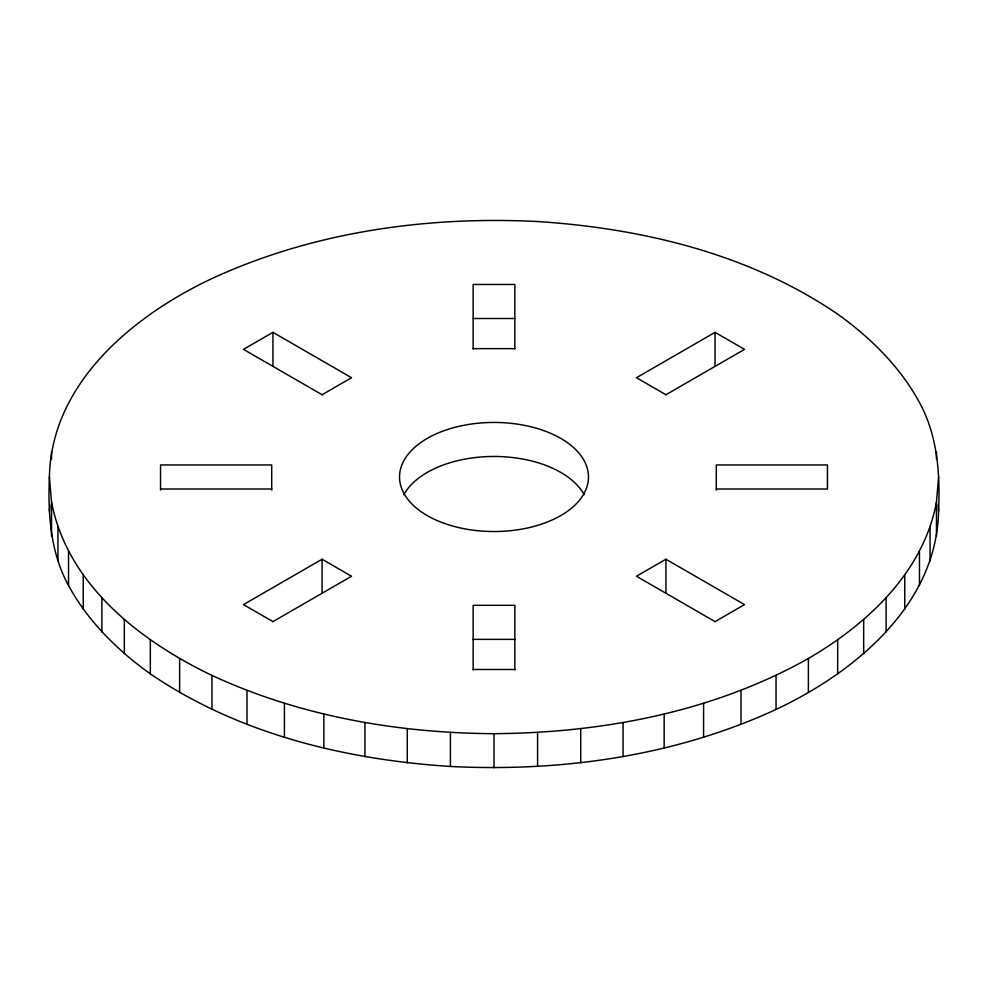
<?xml version="1.0" encoding="UTF-8"?>
<svg xmlns="http://www.w3.org/2000/svg" width="988" height="988" viewBox="0 0 988 988"><rect width="100%" height="100%" fill="white"/><g stroke="black" fill="none" stroke-linecap="round" stroke-linejoin="round"><path stroke-width="1.48" d="M49.4 476.982C51.314 382.862 133.269 315.592 211.951 278.567C313.258 231.772 426.742 215.964 537.583 221.534C642.731 228.352 749.682 254.077 837.676 314.147C870.514 337.686 900.043 366.709 919.458 402.474C937.649 435.659 940.193 473.968 938.6 511.018C936.686 605.138 854.731 672.408 776.049 709.433C674.742 756.228 561.258 772.036 450.417 766.466C345.269 759.649 238.318 733.923 150.324 673.853C117.486 650.314 87.957 621.291 68.543 585.526C50.351 552.341 47.807 514.032 49.4 476.982L51.537 502.139L51.537 536.175M49.4 511.018L49.906 505.09M936.463 536.175L936.463 502.139L938.6 476.982M51.537 502.139C67.456 584.723 140.086 640.965 211.951 675.409C299.932 716.201 397.448 733.121 494 733.676C602.482 732.898 713.052 712.052 808.382 658.49C867.415 624.132 923.447 572.052 936.463 502.139M322.076 394.743L351.543 377.725L272.947 332.351L243.48 349.357L322.236 394.829M272.787 621.711L351.543 576.239L322.076 559.233L243.48 604.607L272.947 621.625M665.764 394.829L744.52 349.357L715.053 332.351L636.457 377.725L665.924 394.743M715.053 621.625L744.52 604.607L665.924 559.233L636.457 576.239L715.213 621.711M473.153 318.507L514.834 318.507M473.153 348.641L514.834 348.641M160.55 489.011L271.7 489.011M716.3 489.011L827.45 489.011L827.45 464.953L716.3 464.953L716.3 490.11M473.153 639.36L514.847 639.36M473.153 669.494L514.847 669.494M938.094 505.09L938.6 511.018M936.463 451.825L936.463 459.222M930.054 527.061L930.054 561.098M919.458 551.502L919.458 585.526M904.761 575.214L904.761 609.25M886.1 597.987L886.1 632.024M863.673 619.587L863.673 653.624M837.676 639.829L837.676 673.853M808.382 658.49L808.382 692.526M776.049 675.409L776.049 709.433M741.012 690.414L741.012 724.439M715.053 332.351L715.053 366.375M703.58 703.357L703.58 737.394M665.924 559.233L665.924 593.257M664.146 714.126L664.146 748.163M623.058 722.623L623.058 756.647M580.734 728.736L580.734 762.773M537.583 732.429L537.583 766.466M514.834 349.06L514.834 284.47L473.153 284.47L473.153 349.06M514.847 669.913L514.847 605.323L473.153 605.323L473.153 669.913M494 733.676L494 767.701M450.417 732.429L450.417 766.466M407.266 728.736L407.266 762.773M364.943 722.623L364.943 756.647M323.854 714.126L323.854 748.163M322.076 559.233L322.076 593.257M284.421 703.357L284.421 737.394M272.947 332.351L272.947 366.375M271.7 490.11L271.7 464.953L160.55 464.953L160.55 490.11M246.988 690.414L246.988 724.439M211.951 675.409L211.951 709.433M179.618 658.49L179.618 692.526M150.324 639.829L150.324 673.853M124.327 619.587L124.327 653.624M101.9 597.987L101.9 632.024M83.239 575.214L83.239 609.25M68.543 551.502L68.543 585.526M57.946 527.061L57.946 561.098M51.537 451.825L51.537 459.222M403.845 494.704A94.478 54.55 0 0 1 494 456.468A94.478 54.55 0 0 1 584.155 494.704M444.217 523.344A94.478 54.55 0 0 0 588.428 478.698A94.478 54.55 0 0 0 449.355 428.916A94.478 54.55 0 0 0 444.217 523.344"/></g></svg>
